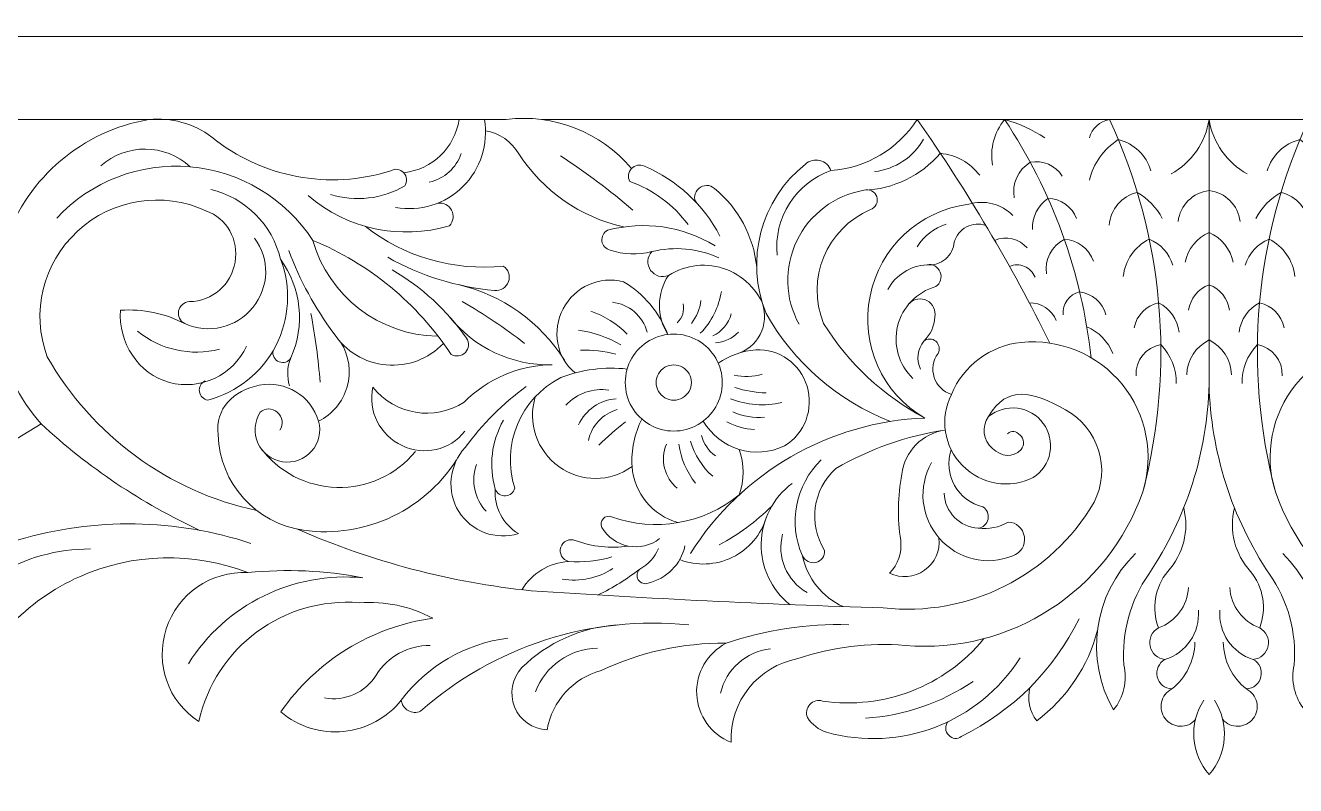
# Model space of a CAD drawing. Header units: millimetres. Extents: x 4332 to 4576, y 671 to 926.
# Drawn here: x 4379.6 to 4437.2, y 856.8 to 891.3 of the extents above; entities that cross this region are included whole.
import ezdxf

# ---------------------------------------------------------------- set-up
doc = ezdxf.new("R2010")
doc.units = ezdxf.units.MM
doc.header["$MEASUREMENT"] = 0
doc.layers.add('SITARA ALL', color=18, linetype='Continuous', true_color=0x000000)

msp = doc.modelspace()

# ---------------------------------------------------------------- linework, layer by layer
at = {"layer": 'SITARA ALL', "lineweight": 9}
for points, knots in [([(4332.3, 926.328), (4332.3, 926.328), (4576.3, 926.328), (4576.3, 926.328), (4576.3, 926.328), (4576.3, 804.328), (4576.3, 804.328), (4576.3, 804.328), (4332.3, 804.328), (4332.3, 804.328), (4332.3, 804.328), (4332.3, 926.328), (4332.3, 926.328)], [0, 0, 0, 0, 0.25, 0.25, 0.25, 0.5, 0.5, 0.5, 0.75, 0.75, 0.75, 1, 1, 1, 1]), ([(4529.529, 874.008), (4529.529, 874.008), (4529.529, 857.346), (4529.529, 857.346), (4529.529, 857.346), (4533.299, 857.346), (4533.299, 857.346), (4533.299, 857.346), (4533.299, 890.837), (4533.299, 890.837), (4533.299, 890.837), (4463.583, 890.837), (4463.583, 890.837), (4463.583, 890.837), (4433.299, 890.837), (4433.299, 890.837), (4433.299, 890.837), (4403.015, 890.837), (4403.015, 890.837), (4403.015, 890.837), (4333.3, 890.837), (4333.3, 890.837), (4333.3, 890.837), (4333.3, 857.346), (4333.3, 857.346), (4333.3, 857.346), (4337.069, 857.346), (4337.069, 857.346), (4337.069, 857.346), (4337.069, 874.008), (4337.069, 874.008)], [0, 0, 0, 0, 0.090909, 0.090909, 0.090909, 0.181818, 0.181818, 0.181818, 0.272727, 0.272727, 0.272727, 0.363636, 0.363636, 0.363636, 0.454545, 0.454545, 0.454545, 0.545455, 0.545455, 0.545455, 0.636364, 0.636364, 0.636364, 0.727273, 0.727273, 0.727273, 0.818182, 0.818182, 0.818182, 1, 1, 1, 1]), ([(4407.088, 884.845), (4405.695, 886.504), (4403.556, 887.342), (4401.406, 887.068), (4401.406, 887.068), (4337.069, 887.068), (4337.069, 887.068), (4337.069, 887.068), (4337.069, 878.79), (4337.069, 878.79)], [0, 0, 0, 0, 0.25, 0.25, 0.25, 0.5, 0.5, 0.5, 1, 1, 1, 1]), ([(4393.424, 883.671), (4394.551, 883.319), (4395.774, 883.457), (4396.795, 884.053), (4396.925, 884.239), (4396.905, 884.492), (4396.748, 884.656), (4396.591, 884.821), (4396.352, 884.859), (4396.159, 884.738), (4393.368, 883.856), (4390.318, 884.433), (4388.039, 886.271), (4387.222, 886.887), (4386.203, 887.172), (4385.184, 887.068), (4382.184, 886.551), (4379.699, 884.451), (4378.688, 881.58), (4377.678, 878.708), (4378.278, 875.54), (4380.294, 873.259)], [0, 0, 0, 0, 0.125, 0.125, 0.125, 0.25, 0.25, 0.25, 0.375, 0.375, 0.375, 0.5, 0.5, 0.5, 0.625, 0.625, 0.625, 0.75, 0.75, 0.75, 1, 1, 1, 1]), ([(4396.378, 883.081), (4397.491, 882.874), (4398.635, 883.227), (4399.439, 884.024), (4400.243, 884.821), (4400.606, 885.953), (4400.409, 887.068)], [0, 0, 0, 0, 0.333333, 0.333333, 0.333333, 1, 1, 1, 1]), ([(4400.46, 886.559), (4401.097, 886.455), (4401.653, 886.069), (4401.973, 885.508), (4403.066, 883.825), (4404.772, 882.635), (4406.73, 882.192)], [0, 0, 0, 0, 0.333333, 0.333333, 0.333333, 1, 1, 1, 1]), ([(4463.583, 887.068), (4463.583, 887.068), (4433.299, 887.068), (4433.299, 887.068), (4433.299, 887.068), (4403.015, 887.068), (4403.015, 887.068)], [0, 0, 0, 0, 0.333333, 0.333333, 0.333333, 1, 1, 1, 1]), ([(4426.069, 876.922), (4424.328, 880.454), (4422.317, 883.846), (4420.053, 887.068), (4419.185, 885.724), (4417.735, 884.866), (4416.14, 884.749), (4416.06, 884.976), (4415.872, 885.149), (4415.638, 885.208), (4415.404, 885.267), (4415.158, 885.206), (4414.98, 885.044), (4412.948, 883.43), (4412.221, 880.675), (4413.194, 878.269)], [0, 0, 0, 0, 0.166667, 0.166667, 0.166667, 0.333333, 0.333333, 0.333333, 0.5, 0.5, 0.5, 0.666667, 0.666667, 0.666667, 1, 1, 1, 1]), ([(4421.605, 874.597), (4422.148, 875.906), (4423.367, 876.812), (4424.776, 876.956), (4426.523, 877.129), (4428.241, 876.415), (4429.351, 875.055), (4430.461, 873.695), (4430.811, 871.855), (4430.292, 870.178), (4431.77, 875.814), (4431.235, 881.786), (4428.774, 887.068), (4428.337, 886.985), (4427.985, 886.662), (4427.864, 886.234)], [0, 0, 0, 0, 0.166667, 0.166667, 0.166667, 0.333333, 0.333333, 0.333333, 0.5, 0.5, 0.5, 0.666667, 0.666667, 0.666667, 1, 1, 1, 1]), ([(4427.941, 876.258), (4427.519, 880.124), (4426.175, 883.83), (4424.02, 887.068), (4424.668, 886.892), (4425.283, 886.611), (4425.84, 886.234)], [0, 0, 0, 0, 0.333333, 0.333333, 0.333333, 1, 1, 1, 1]), ([(4433.299, 875.051), (4433.299, 875.051), (4433.299, 887.068), (4433.299, 887.068), (4433.137, 886.022), (4432.498, 885.11), (4431.571, 884.599)], [0, 0, 0, 0, 0.333333, 0.333333, 0.333333, 1, 1, 1, 1]), ([(4437.825, 887.068), (4435.365, 881.786), (4434.827, 875.814), (4436.307, 870.178), (4435.783, 871.853), (4436.132, 873.68), (4437.238, 875.043), (4438.344, 876.407), (4440.075, 877.124), (4441.822, 876.956), (4443.232, 876.812), (4444.45, 875.906), (4444.993, 874.597)], [0, 0, 0, 0, 0.2, 0.2, 0.2, 0.4, 0.4, 0.4, 0.6, 0.6, 0.6, 1, 1, 1, 1]), ([(4430.658, 884.74), (4430.456, 885.444), (4429.89, 885.984), (4429.178, 886.154), (4428.519, 885.733), (4428.049, 885.073), (4427.868, 884.313)], [0, 0, 0, 0, 0.333333, 0.333333, 0.333333, 1, 1, 1, 1]), ([(4438.73, 884.313), (4438.549, 885.073), (4438.08, 885.733), (4437.421, 886.154), (4436.708, 885.984), (4436.143, 885.444), (4435.94, 884.74)], [0, 0, 0, 0, 0.333333, 0.333333, 0.333333, 1, 1, 1, 1]), ([(4422.891, 884.535), (4422.462, 885.105), (4421.814, 885.467), (4421.103, 885.533), (4420.229, 884.516), (4418.969, 883.908), (4417.628, 883.858), (4416.306, 883.631), (4415.175, 882.778), (4414.592, 881.569), (4414.01, 880.36), (4414.044, 878.953), (4414.691, 877.778)], [0, 0, 0, 0, 0.2, 0.2, 0.2, 0.4, 0.4, 0.4, 0.6, 0.6, 0.6, 1, 1, 1, 1]), ([(4398.265, 877.234), (4395.636, 877.293), (4393.349, 879.058), (4392.621, 881.585), (4391.377, 883.496), (4389.322, 884.727), (4387.051, 884.922), (4384.779, 885.117), (4382.555, 884.265), (4381.004, 882.594)], [0, 0, 0, 0, 0.25, 0.25, 0.25, 0.5, 0.5, 0.5, 1, 1, 1, 1]), ([(4411.096, 881.776), (4410.363, 883.204), (4409.152, 884.328), (4407.672, 884.951), (4407.474, 885.046), (4407.238, 885.001), (4407.088, 884.841), (4406.937, 884.682), (4406.905, 884.448), (4407.011, 884.257), (4408.068, 883.882), (4408.989, 883.201), (4409.656, 882.3)], [0, 0, 0, 0, 0.2, 0.2, 0.2, 0.4, 0.4, 0.4, 0.6, 0.6, 0.6, 1, 1, 1, 1]), ([(4426.636, 884.501), (4426.324, 884.985), (4425.751, 885.233), (4425.185, 885.126), (4424.631, 884.792), (4424.341, 884.151), (4424.456, 883.514)], [0, 0, 0, 0, 0.333333, 0.333333, 0.333333, 1, 1, 1, 1]), ([(4389.613, 876.777), (4388.998, 875.456), (4387.525, 874.766), (4386.117, 875.138), (4384.708, 875.51), (4383.781, 876.963), (4383.899, 878.415), (4384.907, 878.483), (4385.915, 878.272), (4386.812, 877.807), (4386.6, 877.914), (4386.486, 878.15), (4386.533, 878.382), (4386.58, 878.615), (4386.787, 878.788), (4387.024, 878.804), (4388.058, 878.821), (4388.931, 879.576), (4389.096, 880.597), (4389.262, 881.618), (4388.747, 882.583), (4387.772, 882.926), (4385.824, 883.826), (4383.525, 883.461), (4381.951, 882.003), (4380.377, 880.545), (4379.825, 878.318), (4380.573, 876.307), (4382.604, 872.732), (4386.059, 870.193), (4390.078, 869.325)], [0, 0, 0, 0, 0.090909, 0.090909, 0.090909, 0.181818, 0.181818, 0.181818, 0.272727, 0.272727, 0.272727, 0.363636, 0.363636, 0.363636, 0.454545, 0.454545, 0.454545, 0.545455, 0.545455, 0.545455, 0.636364, 0.636364, 0.636364, 0.727273, 0.727273, 0.727273, 0.818182, 0.818182, 0.818182, 1, 1, 1, 1]), ([(4387.735, 875.206), (4387.551, 875.119), (4387.447, 874.922), (4387.479, 874.721), (4387.511, 874.521), (4387.665, 874.366), (4387.866, 874.341), (4389.196, 874.684), (4390.316, 875.579), (4390.945, 876.8), (4391.574, 878.021), (4391.654, 879.445), (4391.162, 880.727), (4390.79, 882.296), (4389.568, 883.52), (4387.999, 883.893)], [0, 0, 0, 0, 0.166667, 0.166667, 0.166667, 0.333333, 0.333333, 0.333333, 0.5, 0.5, 0.5, 0.666667, 0.666667, 0.666667, 1, 1, 1, 1]), ([(4409.758, 867.375), (4412.075, 871.052), (4416.06, 873.352), (4420.403, 873.523), (4418.517, 874.52), (4416.93, 876), (4415.805, 877.812), (4414.985, 879.826), (4415.933, 882.126), (4417.931, 882.984), (4418.047, 883.023), (4418.143, 883.108), (4418.197, 883.219), (4418.251, 883.329), (4418.259, 883.456), (4418.218, 883.572), (4418.178, 883.689), (4418.093, 883.784), (4417.982, 883.838), (4417.871, 883.891), (4417.744, 883.898), (4417.628, 883.858)], [0, 0, 0, 0, 0.125, 0.125, 0.125, 0.25, 0.25, 0.25, 0.375, 0.375, 0.375, 0.5, 0.5, 0.5, 0.625, 0.625, 0.625, 0.75, 0.75, 0.75, 1, 1, 1, 1]), ([(4412.768, 880.38), (4412.626, 881.774), (4411.937, 883.053), (4410.851, 883.939), (4410.649, 884.122), (4410.341, 884.119), (4410.141, 883.933), (4409.942, 883.747), (4409.882, 883.492), (4410.05, 883.278)], [0, 0, 0, 0, 0.25, 0.25, 0.25, 0.5, 0.5, 0.5, 1, 1, 1, 1]), ([(4431.176, 882.582), (4430.912, 883.073), (4430.518, 883.481), (4430.037, 883.763), (4429.334, 883.592), (4428.822, 882.989), (4428.768, 882.268)], [0, 0, 0, 0, 0.333333, 0.333333, 0.333333, 1, 1, 1, 1]), ([(4434.704, 882.438), (4434.619, 883.177), (4434.038, 883.759), (4433.299, 883.843), (4432.561, 883.758), (4431.979, 883.177), (4431.895, 882.438)], [0, 0, 0, 0, 0.333333, 0.333333, 0.333333, 1, 1, 1, 1]), ([(4437.83, 882.268), (4437.776, 882.989), (4437.265, 883.593), (4436.562, 883.763), (4436.081, 883.481), (4435.687, 883.073), (4435.423, 882.582)], [0, 0, 0, 0, 0.333333, 0.333333, 0.333333, 1, 1, 1, 1]), ([(4392.414, 883.618), (4394.181, 882.098), (4396.599, 881.581), (4398.832, 882.249), (4399.008, 882.439), (4399.046, 882.719), (4398.926, 882.949), (4398.806, 883.178), (4398.561, 883.309), (4398.304, 883.273)], [0, 0, 0, 0, 0.25, 0.25, 0.25, 0.5, 0.5, 0.5, 1, 1, 1, 1]), ([(4424.399, 882.707), (4423.876, 883.239), (4423.104, 883.438), (4422.39, 883.224), (4420.156, 882.944), (4418.352, 881.265), (4417.913, 879.057), (4417.474, 876.849), (4418.446, 874.637), (4420.403, 873.523)], [0, 0, 0, 0, 0.25, 0.25, 0.25, 0.5, 0.5, 0.5, 1, 1, 1, 1]), ([(4427.287, 882.571), (4427.083, 883.115), (4426.569, 883.479), (4425.988, 883.49), (4425.525, 883.171), (4425.26, 882.636), (4425.288, 882.075)], [0, 0, 0, 0, 0.333333, 0.333333, 0.333333, 1, 1, 1, 1]), ([(4410.878, 881.335), (4409.416, 882.232), (4407.65, 882.487), (4405.995, 882.04), (4405.818, 881.944), (4405.719, 881.749), (4405.747, 881.55), (4405.774, 881.35), (4405.919, 881.19), (4406.115, 881.147), (4406.725, 880.938), (4407.382, 880.912), (4408.006, 881.073), (4407.792, 880.837), (4407.772, 880.483), (4407.957, 880.224), (4408.143, 879.965), (4408.468, 879.864), (4408.761, 879.992), (4409.552, 880.496), (4410.536, 880.594), (4411.411, 880.256), (4412.286, 879.917), (4412.949, 879.175), (4413.194, 878.269), (4414.452, 876.03), (4416.446, 874.298), (4418.84, 873.368)], [0, 0, 0, 0, 0.1, 0.1, 0.1, 0.2, 0.2, 0.2, 0.3, 0.3, 0.3, 0.4, 0.4, 0.4, 0.5, 0.5, 0.5, 0.6, 0.6, 0.6, 0.7, 0.7, 0.7, 0.8, 0.8, 0.8, 1, 1, 1, 1]), ([(4396.024, 880.816), (4397.515, 879.977), (4399.165, 879.465), (4400.868, 879.314), (4401.148, 879.283), (4401.412, 879.448), (4401.505, 879.714), (4401.598, 879.979), (4401.507, 880.266), (4401.269, 880.415), (4399.023, 880.183), (4396.772, 880.833), (4394.995, 882.226)], [0, 0, 0, 0, 0.2, 0.2, 0.2, 0.4, 0.4, 0.4, 0.6, 0.6, 0.6, 1, 1, 1, 1]), ([(4423.168, 882.261), (4422.878, 882.363), (4422.559, 882.339), (4422.288, 882.196), (4422.016, 882.052), (4421.817, 881.804), (4421.737, 881.507), (4421.712, 881.206), (4421.567, 880.927), (4421.335, 880.734), (4421.103, 880.54), (4420.801, 880.448), (4420.5, 880.478), (4419.752, 880.436), (4419.079, 880.013), (4418.718, 879.357)], [0, 0, 0, 0, 0.166667, 0.166667, 0.166667, 0.333333, 0.333333, 0.333333, 0.5, 0.5, 0.5, 0.666667, 0.666667, 0.666667, 1, 1, 1, 1]), ([(4434.386, 880.588), (4434.272, 881.193), (4433.865, 881.7), (4433.299, 881.941), (4432.734, 881.7), (4432.326, 881.193), (4432.212, 880.588)], [0, 0, 0, 0, 0.333333, 0.333333, 0.333333, 1, 1, 1, 1]), ([(4386.812, 877.807), (4387.89, 877.316), (4389.164, 877.62), (4389.904, 878.544), (4390.644, 879.469), (4390.692, 880.738), (4389.976, 881.682)], [0, 0, 0, 0, 0.333333, 0.333333, 0.333333, 1, 1, 1, 1]), ([(4396.225, 880.249), (4397.561, 879.471), (4398.712, 878.412), (4399.599, 877.146), (4399.736, 876.945), (4399.716, 876.677), (4399.551, 876.499), (4399.385, 876.321), (4399.107, 876.289), (4398.897, 876.412), (4397.371, 878.727), (4395.185, 880.529), (4392.621, 881.585)], [0, 0, 0, 0, 0.2, 0.2, 0.2, 0.4, 0.4, 0.4, 0.6, 0.6, 0.6, 1, 1, 1, 1]), ([(4428.052, 880.636), (4427.854, 881.208), (4427.33, 881.601), (4426.726, 881.63), (4426.153, 881.334), (4425.829, 880.711), (4425.916, 880.073)], [0, 0, 0, 0, 0.333333, 0.333333, 0.333333, 1, 1, 1, 1]), ([(4431.656, 880.455), (4431.495, 880.994), (4431.099, 881.431), (4430.579, 881.645), (4429.93, 881.309), (4429.49, 880.674), (4429.403, 879.949)], [0, 0, 0, 0, 0.333333, 0.333333, 0.333333, 1, 1, 1, 1]), ([(4437.196, 879.949), (4437.109, 880.674), (4436.669, 881.309), (4436.02, 881.645), (4435.5, 881.431), (4435.104, 880.994), (4434.942, 880.455)], [0, 0, 0, 0, 0.333333, 0.333333, 0.333333, 1, 1, 1, 1]), ([(4391.54, 881.118), (4392.034, 879.775), (4392.72, 878.511), (4393.578, 877.365), (4394.111, 876.549), (4394.988, 876.022), (4395.959, 875.934), (4396.93, 875.846), (4397.883, 876.201), (4398.555, 876.908)], [0, 0, 0, 0, 0.25, 0.25, 0.25, 0.5, 0.5, 0.5, 1, 1, 1, 1]), ([(4419.858, 875.317), (4419.218, 875.929), (4418.954, 876.837), (4419.165, 877.696), (4419.377, 878.556), (4420.04, 879.24), (4420.891, 879.486), (4421.108, 879.63), (4421.193, 879.907), (4421.094, 880.148), (4420.995, 880.389), (4420.755, 880.529), (4420.5, 880.478)], [0, 0, 0, 0, 0.2, 0.2, 0.2, 0.4, 0.4, 0.4, 0.6, 0.6, 0.6, 1, 1, 1, 1]), ([(4425.4, 879.916), (4425.312, 880.136), (4425.14, 880.311), (4424.922, 880.402), (4424.704, 880.494), (4424.459, 880.494), (4424.241, 880.402)], [0, 0, 0, 0, 0.333333, 0.333333, 0.333333, 1, 1, 1, 1]), ([(4408.761, 879.992), (4408.23, 879.182), (4408.218, 878.138), (4408.731, 877.317), (4408.353, 878.318), (4407.648, 879.16), (4406.729, 879.707), (4405.641, 879.987), (4404.503, 879.478), (4403.986, 878.48), (4403.47, 877.482), (4403.669, 876.296), (4404.526, 875.569)], [0, 0, 0, 0, 0.2, 0.2, 0.2, 0.4, 0.4, 0.4, 0.6, 0.6, 0.6, 1, 1, 1, 1]), ([(4428.615, 878.208), (4428.468, 878.765), (4427.997, 879.175), (4427.425, 879.242), (4426.949, 879.139), (4426.628, 878.695), (4426.68, 878.21)], [0, 0, 0, 0, 0.333333, 0.333333, 0.333333, 1, 1, 1, 1]), ([(4434.228, 878.421), (4434.151, 878.945), (4433.795, 879.386), (4433.299, 879.571), (4432.803, 879.385), (4432.448, 878.945), (4432.371, 878.421)], [0, 0, 0, 0, 0.333333, 0.333333, 0.333333, 1, 1, 1, 1]), ([(4411.834, 876.425), (4412.303, 876.562), (4412.696, 876.884), (4412.922, 877.317), (4413.148, 877.75), (4413.189, 878.254), (4413.034, 878.717)], [0, 0, 0, 0, 0.333333, 0.333333, 0.333333, 1, 1, 1, 1]), ([(4419.696, 878.72), (4419.904, 878.937), (4420.23, 878.991), (4420.497, 878.853), (4420.764, 878.714), (4420.906, 878.406), (4420.848, 878.111), (4420.837, 877.694), (4420.658, 877.299), (4420.353, 877.015), (4420.515, 877.141), (4420.743, 877.137), (4420.9, 877.004), (4421.058, 876.872), (4421.095, 876.637), (4420.999, 876.456), (4420.766, 876.144), (4420.7, 875.738), (4420.822, 875.368), (4420.943, 874.999), (4421.233, 874.712), (4421.605, 874.597), (4421.059, 873.523), (4421.264, 872.219), (4422.114, 871.364), (4422.964, 870.509), (4424.239, 870.283), (4425.316, 870.824), (4425.714, 871.08), (4425.989, 871.49), (4426.075, 871.955), (4426.161, 872.421), (4426.052, 872.899), (4425.772, 873.281), (4425.492, 873.663), (4425.067, 873.912), (4424.597, 873.969), (4424.127, 874.027), (4423.656, 873.89), (4423.292, 873.587)], [0, 0, 0, 0, 0.071429, 0.071429, 0.071429, 0.142857, 0.142857, 0.142857, 0.214286, 0.214286, 0.214286, 0.285714, 0.285714, 0.285714, 0.357143, 0.357143, 0.357143, 0.428571, 0.428571, 0.428571, 0.5, 0.5, 0.5, 0.571429, 0.571429, 0.571429, 0.642857, 0.642857, 0.642857, 0.714286, 0.714286, 0.714286, 0.785714, 0.785714, 0.785714, 0.857143, 0.857143, 0.857143, 1, 1, 1, 1]), ([(4431.941, 877.42), (4431.866, 877.99), (4431.519, 878.488), (4431.01, 878.756), (4430.448, 878.629), (4430.013, 878.186), (4429.896, 877.622)], [0, 0, 0, 0, 0.333333, 0.333333, 0.333333, 1, 1, 1, 1]), ([(4436.703, 877.622), (4436.586, 878.186), (4436.151, 878.629), (4435.589, 878.756), (4435.08, 878.488), (4434.732, 877.99), (4434.658, 877.42)], [0, 0, 0, 0, 0.333333, 0.333333, 0.333333, 1, 1, 1, 1]), ([(4398.814, 878.135), (4399.935, 876.707), (4401.665, 875.894), (4403.48, 875.943), (4401.981, 875.915), (4400.552, 875.307), (4399.492, 874.245), (4398.143, 873.368), (4396.346, 873.665), (4395.349, 874.928), (4395.118, 873.842), (4395.668, 872.741), (4396.675, 872.273), (4397.681, 871.805), (4398.843, 872.05), (4399.525, 872.926)], [0, 0, 0, 0, 0.166667, 0.166667, 0.166667, 0.333333, 0.333333, 0.333333, 0.5, 0.5, 0.5, 0.666667, 0.666667, 0.666667, 1, 1, 1, 1]), ([(4411.208, 875.133), (4411.208, 875.919), (4410.788, 876.646), (4410.107, 877.039), (4409.426, 877.432), (4408.587, 877.432), (4407.905, 877.039), (4407.224, 876.646), (4406.805, 875.919), (4406.805, 875.133), (4406.805, 874.346), (4407.224, 873.619), (4407.905, 873.226), (4408.587, 872.833), (4409.426, 872.833), (4410.107, 873.226), (4410.788, 873.619), (4411.208, 874.346), (4411.208, 875.133)], [0, 0, 0, 0, 0.166667, 0.166667, 0.166667, 0.333333, 0.333333, 0.333333, 0.5, 0.5, 0.5, 0.666667, 0.666667, 0.666667, 0.833333, 0.833333, 0.833333, 1, 1, 1, 1]), ([(4392.885, 873.376), (4393.518, 873.691), (4393.99, 874.259), (4394.183, 874.939), (4394.376, 875.62), (4394.276, 876.347), (4393.902, 876.948)], [0, 0, 0, 0, 0.333333, 0.333333, 0.333333, 1, 1, 1, 1]), ([(4431.806, 875.086), (4431.821, 875.746), (4431.569, 876.383), (4431.108, 876.854), (4430.432, 876.734), (4429.951, 876.131), (4429.986, 875.445)], [0, 0, 0, 0, 0.333333, 0.333333, 0.333333, 1, 1, 1, 1]), ([(4434.318, 875.486), (4434.294, 876.159), (4433.903, 876.765), (4433.299, 877.064), (4432.695, 876.765), (4432.304, 876.159), (4432.281, 875.486)], [0, 0, 0, 0, 0.333333, 0.333333, 0.333333, 1, 1, 1, 1]), ([(4436.613, 875.445), (4436.647, 876.131), (4436.167, 876.734), (4435.491, 876.854), (4435.03, 876.383), (4434.778, 875.746), (4434.793, 875.086)], [0, 0, 0, 0, 0.333333, 0.333333, 0.333333, 1, 1, 1, 1]), ([(4390.82, 876.57), (4390.78, 876.359), (4390.897, 876.15), (4391.098, 876.074), (4391.299, 875.998), (4391.517, 876.062), (4391.627, 876.247), (4391.457, 875.844), (4391.437, 875.394), (4391.572, 874.977)], [0, 0, 0, 0, 0.25, 0.25, 0.25, 0.5, 0.5, 0.5, 1, 1, 1, 1]), ([(4410.347, 873.386), (4411.094, 872.107), (4412.696, 871.615), (4414.03, 872.257), (4414.951, 872.819), (4415.372, 873.935), (4415.052, 874.965), (4414.732, 875.994), (4413.799, 876.677), (4412.723, 876.619), (4412.113, 876.567), (4411.529, 876.356), (4411.026, 876.009)], [0, 0, 0, 0, 0.2, 0.2, 0.2, 0.4, 0.4, 0.4, 0.6, 0.6, 0.6, 1, 1, 1, 1]), ([(4401.274, 873.424), (4400.736, 872.475), (4400.601, 871.351), (4400.902, 870.303), (4400.972, 870.109), (4401.16, 869.984), (4401.366, 869.994), (4401.571, 870.004), (4401.744, 870.142), (4401.795, 870.341), (4401.161, 872.297), (4402.046, 874.426), (4403.878, 875.36), (4404.837, 875.726), (4405.871, 875.859), (4406.892, 875.745)], [0, 0, 0, 0, 0.166667, 0.166667, 0.166667, 0.333333, 0.333333, 0.333333, 0.5, 0.5, 0.5, 0.666667, 0.666667, 0.666667, 1, 1, 1, 1]), ([(4409.806, 875.133), (4409.806, 874.847), (4409.654, 874.583), (4409.406, 874.44), (4409.159, 874.297), (4408.854, 874.297), (4408.606, 874.44), (4408.359, 874.583), (4408.206, 874.847), (4408.206, 875.133), (4408.206, 875.418), (4408.359, 875.682), (4408.606, 875.825), (4408.854, 875.968), (4409.159, 875.968), (4409.406, 875.825), (4409.654, 875.682), (4409.806, 875.418), (4409.806, 875.133)], [0, 0, 0, 0, 0.166667, 0.166667, 0.166667, 0.333333, 0.333333, 0.333333, 0.5, 0.5, 0.5, 0.666667, 0.666667, 0.666667, 0.833333, 0.833333, 0.833333, 1, 1, 1, 1]), ([(4391.136, 872.973), (4391.307, 873.232), (4391.256, 873.578), (4391.018, 873.777), (4390.78, 873.976), (4390.467, 873.997), (4390.243, 873.784), (4389.973, 873.366), (4389.933, 872.839), (4390.137, 872.385), (4390.341, 871.932), (4390.757, 871.613), (4391.249, 871.538), (4391.741, 871.463), (4392.237, 871.642), (4392.568, 872.015), (4392.898, 872.387), (4393.018, 872.897), (4392.885, 873.376), (4392.548, 874.535), (4391.381, 875.243), (4390.198, 875.008), (4389.014, 874.773), (4388.193, 873.956), (4388.325, 872.757), (4388.4, 870.562), (4390.035, 868.739), (4392.209, 868.431)], [0, 0, 0, 0, 0.1, 0.1, 0.1, 0.2, 0.2, 0.2, 0.3, 0.3, 0.3, 0.4, 0.4, 0.4, 0.5, 0.5, 0.5, 0.6, 0.6, 0.6, 0.7, 0.7, 0.7, 0.8, 0.8, 0.8, 1, 1, 1, 1]), ([(4399.151, 871.631), (4397.609, 869.215), (4394.757, 867.968), (4391.935, 868.475), (4395.302, 867.005), (4398.874, 866.064), (4402.528, 865.686), (4407.852, 865.332), (4413.182, 865.073), (4418.515, 864.907), (4422.371, 864.48), (4426.115, 866.354), (4428.08, 869.7), (4428.855, 871.221), (4428.278, 873.082), (4426.78, 873.899), (4425.282, 874.716), (4424.152, 875.061), (4423.292, 873.587), (4422.958, 873.136), (4423.033, 872.503), (4423.462, 872.142), (4423.891, 871.781), (4424.379, 871.686), (4424.766, 872.093), (4424.93, 872.289), (4424.91, 872.579), (4424.722, 872.752), (4424.533, 872.925), (4424.335, 872.99), (4424.153, 872.81)], [0, 0, 0, 0, 0.090909, 0.090909, 0.090909, 0.181818, 0.181818, 0.181818, 0.272727, 0.272727, 0.272727, 0.363636, 0.363636, 0.363636, 0.454545, 0.454545, 0.454545, 0.545455, 0.545455, 0.545455, 0.636364, 0.636364, 0.636364, 0.727273, 0.727273, 0.727273, 0.818182, 0.818182, 0.818182, 1, 1, 1, 1]), ([(4429.961, 867.382), (4428.051, 865.515), (4427.638, 862.599), (4428.958, 860.277), (4429.427, 860.847), (4429.603, 861.602), (4429.435, 862.321), (4429.324, 863.782), (4429.721, 865.238), (4430.56, 866.441), (4432.272, 868.993), (4433.223, 871.979), (4433.299, 875.051), (4433.376, 871.979), (4434.326, 868.993), (4436.039, 866.441), (4436.878, 865.239), (4437.275, 863.782), (4437.163, 862.321), (4436.996, 861.602), (4437.172, 860.847), (4437.641, 860.277), (4438.959, 862.6), (4438.549, 865.516), (4436.638, 867.382)], [0, 0, 0, 0, 0.111111, 0.111111, 0.111111, 0.222222, 0.222222, 0.222222, 0.333333, 0.333333, 0.333333, 0.444444, 0.444444, 0.444444, 0.555556, 0.555556, 0.555556, 0.666667, 0.666667, 0.666667, 0.777778, 0.777778, 0.777778, 1, 1, 1, 1]), ([(4400.902, 870.303), (4400.843, 869.482), (4401.25, 868.698), (4401.957, 868.277), (4400.933, 867.962), (4399.823, 868.372), (4399.251, 869.279), (4398.678, 870.185), (4398.811, 871.393), (4399.536, 872.184), (4400.313, 873.243), (4401.249, 874.177), (4402.309, 874.953)], [0, 0, 0, 0, 0.2, 0.2, 0.2, 0.4, 0.4, 0.4, 0.6, 0.6, 0.6, 1, 1, 1, 1]), ([(4402.723, 874.492), (4402.358, 873.315), (4402.79, 872.036), (4403.794, 871.321), (4404.798, 870.606), (4406.122, 870.597), (4407.115, 871.327), (4407.065, 872.069), (4407.218, 872.812), (4407.558, 873.474)], [0, 0, 0, 0, 0.25, 0.25, 0.25, 0.5, 0.5, 0.5, 1, 1, 1, 1]), ([(4370.805, 869.034), (4369.315, 868.353), (4367.869, 867.581), (4366.473, 866.725), (4365.658, 865.887), (4365.339, 864.685), (4365.632, 863.554), (4365.925, 862.423), (4366.776, 861.53), (4367.895, 861.193), (4367.498, 864.043), (4368.916, 866.842), (4371.447, 868.211), (4374.451, 869.795), (4377.402, 871.478), (4380.294, 873.259), (4382.429, 871.279), (4384.862, 869.649), (4387.505, 868.427)], [0, 0, 0, 0, 0.142857, 0.142857, 0.142857, 0.285714, 0.285714, 0.285714, 0.428571, 0.428571, 0.428571, 0.571429, 0.571429, 0.571429, 0.714286, 0.714286, 0.714286, 1, 1, 1, 1]), ([(4421.037, 868.072), (4421.103, 867.505), (4420.854, 866.947), (4420.389, 866.616), (4419.924, 866.285), (4419.31, 866.236), (4418.796, 866.483), (4419.18, 866.878), (4419.367, 867.423), (4419.303, 867.97), (4419.146, 868.967), (4419.165, 869.983), (4419.359, 870.973), (4419.476, 872.009), (4420.283, 872.834), (4421.316, 872.976), (4419.57, 872.712), (4417.89, 872.122), (4416.362, 871.237), (4415.306, 870.284), (4415.09, 868.71), (4415.853, 867.509), (4415.865, 867.258), (4415.699, 867.034), (4415.456, 866.973), (4415.213, 866.911), (4414.953, 867.044), (4414.844, 867.27), (4415.058, 866.253), (4415.742, 865.398), (4416.689, 864.967)], [0, 0, 0, 0, 0.090909, 0.090909, 0.090909, 0.181818, 0.181818, 0.181818, 0.272727, 0.272727, 0.272727, 0.363636, 0.363636, 0.363636, 0.454545, 0.454545, 0.454545, 0.545455, 0.545455, 0.545455, 0.636364, 0.636364, 0.636364, 0.727273, 0.727273, 0.727273, 0.818182, 0.818182, 0.818182, 1, 1, 1, 1]), ([(4390.243, 872.189), (4391.058, 871.079), (4392.342, 870.408), (4393.72, 870.373), (4395.097, 870.338), (4396.407, 870.935), (4397.279, 872.002)], [0, 0, 0, 0, 0.333333, 0.333333, 0.333333, 1, 1, 1, 1]), ([(4408.359, 868.05), (4407.955, 867.739), (4407.437, 867.617), (4406.936, 867.714), (4406.436, 867.811), (4406, 868.12), (4405.74, 868.559), (4405.676, 868.689), (4405.699, 868.845), (4405.797, 868.952), (4405.895, 869.059), (4406.052, 869.093), (4406.186, 869.039), (4408.155, 868.337), (4410.346, 868.713), (4411.967, 870.031), (4412.223, 870.698), (4412.223, 871.435), (4411.968, 872.101)], [0, 0, 0, 0, 0.142857, 0.142857, 0.142857, 0.285714, 0.285714, 0.285714, 0.428571, 0.428571, 0.428571, 0.571429, 0.571429, 0.571429, 0.714286, 0.714286, 0.714286, 1, 1, 1, 1]), ([(4420.705, 871.503), (4420.076, 870.401), (4420.217, 869.02), (4421.056, 868.067), (4421.895, 867.114), (4423.217, 866.788), (4424.391, 867.273), (4424.754, 867.394), (4424.976, 867.761), (4424.915, 868.139), (4424.854, 868.518), (4424.562, 868.795), (4424.179, 868.796), (4423.767, 868.564), (4423.293, 868.468), (4422.823, 868.521), (4423.044, 868.552), (4423.221, 868.718), (4423.268, 868.936), (4423.314, 869.154), (4423.224, 869.375), (4423.035, 869.494), (4422.488, 869.623), (4422.019, 869.975), (4421.744, 870.466), (4421.469, 870.956), (4421.412, 871.543), (4421.588, 872.077)], [0, 0, 0, 0, 0.1, 0.1, 0.1, 0.2, 0.2, 0.2, 0.3, 0.3, 0.3, 0.4, 0.4, 0.4, 0.5, 0.5, 0.5, 0.6, 0.6, 0.6, 0.7, 0.7, 0.7, 0.8, 0.8, 0.8, 1, 1, 1, 1]), ([(4414.376, 870.559), (4413.513, 869.915), (4412.996, 868.907), (4412.977, 867.83), (4412.957, 866.753), (4413.432, 865.733), (4414.272, 865.059)], [0, 0, 0, 0, 0.333333, 0.333333, 0.333333, 1, 1, 1, 1]), ([(4430.292, 870.178), (4428.714, 865.663), (4424.266, 862.794), (4419.501, 863.208), (4417.856, 863.347), (4416.2, 863.143), (4414.638, 862.607), (4412.825, 862.267), (4411.535, 860.653), (4411.605, 858.81), (4410.707, 859.165), (4410.098, 860.012), (4410.046, 860.976), (4409.995, 861.941), (4410.524, 862.854), (4411.38, 863.303), (4409.419, 863.33), (4407.479, 862.906), (4405.709, 862.063), (4404.439, 861.723), (4403.483, 860.677), (4403.259, 859.382), (4402.606, 859.407), (4402.028, 859.812), (4401.781, 860.416), (4401.534, 861.021), (4401.67, 861.722), (4402.118, 862.197), (4403.275, 863.343), (4404.809, 864.033), (4406.434, 864.137)], [0, 0, 0, 0, 0.090909, 0.090909, 0.090909, 0.181818, 0.181818, 0.181818, 0.272727, 0.272727, 0.272727, 0.363636, 0.363636, 0.363636, 0.454545, 0.454545, 0.454545, 0.545455, 0.545455, 0.545455, 0.636364, 0.636364, 0.636364, 0.727273, 0.727273, 0.727273, 0.818182, 0.818182, 0.818182, 1, 1, 1, 1]), ([(4436.307, 870.178), (4437.89, 865.66), (4442.328, 862.79), (4447.097, 863.208), (4448.742, 863.347), (4450.399, 863.142), (4451.96, 862.607), (4453.772, 862.269), (4455.062, 860.651), (4454.993, 858.81), (4455.892, 859.172), (4456.498, 860.024), (4456.543, 860.992), (4456.589, 861.96), (4456.08, 862.858), (4455.219, 863.303)], [0, 0, 0, 0, 0.166667, 0.166667, 0.166667, 0.333333, 0.333333, 0.333333, 0.5, 0.5, 0.5, 0.666667, 0.666667, 0.666667, 1, 1, 1, 1]), ([(4432.146, 869.446), (4432.407, 868.424), (4432.133, 867.339), (4431.419, 866.563), (4430.834, 865.844), (4430.675, 864.868), (4431.004, 864.001)], [0, 0, 0, 0, 0.333333, 0.333333, 0.333333, 1, 1, 1, 1]), ([(4435.594, 864.001), (4435.923, 864.868), (4435.765, 865.844), (4435.18, 866.563), (4434.465, 867.339), (4434.192, 868.424), (4434.452, 869.446)], [0, 0, 0, 0, 0.333333, 0.333333, 0.333333, 1, 1, 1, 1]), ([(4371.447, 868.211), (4373.89, 866.963), (4376.764, 866.882), (4379.273, 867.992), (4382.721, 869.014), (4386.401, 868.959), (4389.818, 867.837)], [0, 0, 0, 0, 0.333333, 0.333333, 0.333333, 1, 1, 1, 1]), ([(4409.275, 867.098), (4410.052, 866.799), (4410.918, 866.838), (4411.665, 867.204), (4412.412, 867.571), (4412.971, 868.228), (4413.209, 869.025)], [0, 0, 0, 0, 0.333333, 0.333333, 0.333333, 1, 1, 1, 1]), ([(4402.111, 865.731), (4402.568, 866.477), (4403.358, 866.956), (4404.23, 867.018), (4404.096, 867.052), (4403.982, 867.14), (4403.916, 867.261), (4403.849, 867.382), (4403.835, 867.526), (4403.878, 867.658), (4403.92, 867.789), (4404.015, 867.897), (4404.14, 867.956), (4404.265, 868.016), (4404.41, 868.02), (4404.538, 867.969), (4405.303, 867.683), (4406.127, 867.595), (4406.935, 867.715)], [0, 0, 0, 0, 0.142857, 0.142857, 0.142857, 0.285714, 0.285714, 0.285714, 0.428571, 0.428571, 0.428571, 0.571429, 0.571429, 0.571429, 0.714286, 0.714286, 0.714286, 1, 1, 1, 1]), ([(4405.576, 865.494), (4406.244, 865.824), (4406.878, 866.218), (4407.47, 866.67), (4407.329, 866.55), (4407.298, 866.344), (4407.397, 866.187), (4407.496, 866.03), (4407.676, 865.962), (4407.846, 866.037), (4408.68, 866.229), (4409.329, 866.883), (4409.515, 867.718)], [0, 0, 0, 0, 0.2, 0.2, 0.2, 0.4, 0.4, 0.4, 0.6, 0.6, 0.6, 1, 1, 1, 1]), ([(4373.749, 865.444), (4372.749, 865.147), (4371.933, 864.421), (4371.522, 863.461), (4371.111, 862.502), (4371.145, 861.415), (4371.621, 860.486), (4372.441, 861.833), (4373.768, 862.795), (4375.304, 863.155), (4374.945, 862.651), (4374.928, 861.981), (4375.26, 861.459), (4375.592, 860.938), (4376.196, 860.667), (4376.804, 860.779), (4377.74, 863.252), (4379.625, 865.248), (4382.04, 866.325), (4384.455, 867.402), (4387.212, 867.464), (4389.678, 866.508), (4388.005, 866.598), (4386.483, 865.547), (4385.975, 863.952), (4385.466, 862.357), (4386.042, 860.655), (4387.458, 859.761), (4388.195, 863.121), (4391.307, 865.421), (4394.737, 865.145), (4395.892, 865.226), (4397.047, 864.981), (4398.07, 864.44), (4395.278, 864.051), (4392.778, 862.51), (4391.176, 860.19), (4391.966, 859.52), (4392.994, 859.2), (4394.025, 859.302), (4395.056, 859.403), (4395.998, 859.915), (4396.642, 860.726), (4396.662, 860.526), (4396.777, 860.349), (4396.95, 860.249), (4397.123, 860.149), (4397.333, 860.137), (4397.515, 860.219), (4400.844, 863.171), (4405.261, 864.592), (4409.687, 864.137)], [0, 0, 0, 0, 0.055556, 0.055556, 0.055556, 0.111111, 0.111111, 0.111111, 0.166667, 0.166667, 0.166667, 0.222222, 0.222222, 0.222222, 0.277778, 0.277778, 0.277778, 0.333333, 0.333333, 0.333333, 0.388889, 0.388889, 0.388889, 0.444444, 0.444444, 0.444444, 0.5, 0.5, 0.5, 0.555556, 0.555556, 0.555556, 0.611111, 0.611111, 0.611111, 0.666667, 0.666667, 0.666667, 0.722222, 0.722222, 0.722222, 0.777778, 0.777778, 0.777778, 0.833333, 0.833333, 0.833333, 0.888889, 0.888889, 0.888889, 1, 1, 1, 1]), ([(4386.977, 862.376), (4388.666, 865.066), (4391.731, 866.574), (4394.894, 866.275), (4393.176, 866.61), (4391.418, 866.689), (4389.678, 866.508)], [0, 0, 0, 0, 0.333333, 0.333333, 0.333333, 1, 1, 1, 1]), ([(4432.366, 865.829), (4432.313, 865.005), (4431.779, 864.288), (4431.004, 864.001), (4430.709, 863.84), (4430.554, 863.504), (4430.623, 863.174), (4430.692, 862.844), (4430.959, 862.599), (4431.294, 862.57), (4432.261, 862.865), (4432.893, 863.792), (4432.812, 864.799)], [0, 0, 0, 0, 0.2, 0.2, 0.2, 0.4, 0.4, 0.4, 0.6, 0.6, 0.6, 1, 1, 1, 1]), ([(4433.787, 864.799), (4433.707, 863.791), (4434.337, 862.864), (4435.304, 862.57), (4435.64, 862.604), (4435.913, 862.853), (4435.978, 863.184), (4436.043, 863.515), (4435.892, 863.844), (4435.594, 864.001), (4434.82, 864.288), (4434.286, 865.005), (4434.233, 865.829)], [0, 0, 0, 0, 0.2, 0.2, 0.2, 0.4, 0.4, 0.4, 0.6, 0.6, 0.6, 1, 1, 1, 1]), ([(4421.446, 859.744), (4421.298, 859.561), (4421.313, 859.295), (4421.481, 859.131), (4421.65, 858.966), (4421.875, 858.926), (4422.054, 859.078), (4424.38, 860.215), (4426.26, 862.092), (4427.399, 864.416)], [0, 0, 0, 0, 0.25, 0.25, 0.25, 0.5, 0.5, 0.5, 1, 1, 1, 1]), ([(4423.08, 863.514), (4421.308, 861.35), (4418.528, 860.275), (4415.761, 860.683), (4415.554, 860.749), (4415.327, 860.688), (4415.18, 860.527), (4415.033, 860.366), (4414.992, 860.138), (4415.076, 859.937), (4415.271, 859.614), (4415.578, 859.374), (4415.939, 859.263), (4419.29, 858.336), (4422.851, 859.702), (4424.718, 862.636)], [0, 0, 0, 0, 0.166667, 0.166667, 0.166667, 0.333333, 0.333333, 0.333333, 0.5, 0.5, 0.5, 0.666667, 0.666667, 0.666667, 1, 1, 1, 1]), ([(4425.171, 861.302), (4425.031, 860.776), (4425.145, 860.216), (4425.479, 859.787), (4426.841, 860.805), (4427.814, 862.257), (4428.236, 863.904)], [0, 0, 0, 0, 0.333333, 0.333333, 0.333333, 1, 1, 1, 1]), ([(4393.155, 860.826), (4394.077, 860.65), (4395.012, 861.063), (4395.502, 861.864), (4396.026, 862.709), (4396.955, 863.217), (4397.949, 863.204)], [0, 0, 0, 0, 0.333333, 0.333333, 0.333333, 1, 1, 1, 1]), ([(4431.294, 862.57), (4431.015, 862.413), (4430.874, 862.089), (4430.949, 861.778), (4431.024, 861.466), (4431.286, 861.242), (4431.606, 861.23), (4431.369, 861.109), (4431.198, 860.889), (4431.139, 860.629), (4431.081, 860.369), (4431.14, 860.097), (4431.303, 859.887), (4431.466, 859.676), (4431.714, 859.548), (4431.98, 859.539), (4432.247, 859.53), (4432.502, 859.639), (4432.679, 859.838)], [0, 0, 0, 0, 0.142857, 0.142857, 0.142857, 0.285714, 0.285714, 0.285714, 0.428571, 0.428571, 0.428571, 0.571429, 0.571429, 0.571429, 0.714286, 0.714286, 0.714286, 1, 1, 1, 1]), ([(4433.92, 859.838), (4434.097, 859.639), (4434.354, 859.53), (4434.62, 859.539), (4434.886, 859.549), (4435.133, 859.675), (4435.296, 859.887), (4435.458, 860.098), (4435.518, 860.37), (4435.459, 860.63), (4435.4, 860.89), (4435.23, 861.109), (4434.992, 861.23), (4435.312, 861.247), (4435.582, 861.476), (4435.652, 861.788), (4435.722, 862.101), (4435.586, 862.417), (4435.304, 862.57)], [0, 0, 0, 0, 0.142857, 0.142857, 0.142857, 0.285714, 0.285714, 0.285714, 0.428571, 0.428571, 0.428571, 0.571429, 0.571429, 0.571429, 0.714286, 0.714286, 0.714286, 1, 1, 1, 1]), ([(4433.057, 860.717), (4432.371, 859.666), (4432.47, 858.288), (4433.299, 857.346), (4434.128, 858.289), (4434.228, 859.666), (4433.542, 860.717)], [0, 0, 0, 0, 0.333333, 0.333333, 0.333333, 1, 1, 1, 1])]:
    msp.add_open_spline(points, degree=3, knots=knots, dxfattribs=at)
for points in [[(4396.757, 884.655), (4398.043, 884.799), (4399.071, 885.788), (4399.262, 887.068)], [(4424.02, 887.068), (4423.546, 886.488), (4423.345, 885.733), (4423.468, 884.995)], [(4433.299, 887.068), (4433.462, 886.021), (4434.1, 885.11), (4435.028, 884.599)], [(4387.059, 884.925), (4385.915, 885.978), (4384.162, 885.994), (4383.001, 884.959)], [(4418.115, 884.705), (4419.051, 884.811), (4419.88, 885.36), (4420.342, 886.181)], [(4397.911, 884.23), (4398.589, 884.38), (4399.139, 884.871), (4399.365, 885.528)], [(4407.144, 882.959), (4406.108, 883.853), (4405.012, 884.675), (4403.865, 885.421)], [(4416.14, 884.749), (4414.532, 884.191), (4413.521, 882.6), (4413.702, 880.907)], [(4421.371, 882.317), (4420.823, 882.142), (4420.355, 881.779), (4420.049, 881.293)], [(4425.045, 881.238), (4424.68, 881.663), (4424.083, 881.803), (4423.567, 881.584)], [(4411.053, 880.788), (4410.099, 881.224), (4409.025, 881.324), (4408.006, 881.073)], [(4391.627, 876.247), (4392.284, 877.717), (4392.107, 879.424), (4391.162, 880.727)], [(4404.042, 876.145), (4402.954, 877.881), (4401.224, 879.115), (4399.227, 879.575)], [(4410.211, 877.371), (4410.72, 877.89), (4411.054, 878.554), (4411.17, 879.271)], [(4402.238, 876.912), (4401.334, 877.608), (4400.386, 878.243), (4399.398, 878.814)], [(4407.797, 877.421), (4407.603, 878.156), (4406.976, 878.694), (4406.22, 878.774)], [(4409.156, 877.843), (4409.395, 878.06), (4409.501, 878.387), (4409.434, 878.703)], [(4409.809, 877.815), (4410.039, 878.119), (4410.188, 878.477), (4410.239, 878.855)], [(4426.366, 877.941), (4426.161, 878.439), (4425.674, 878.761), (4425.136, 878.753)], [(4392.957, 875.145), (4392.876, 876.19), (4392.737, 877.23), (4392.542, 878.26)], [(4406.886, 877.332), (4406.427, 877.803), (4405.864, 878.16), (4405.242, 878.375)], [(4410.781, 877.246), (4411.19, 877.443), (4411.494, 877.807), (4411.614, 878.245)], [(4384.669, 877.468), (4385.709, 876.617), (4387.091, 876.311), (4388.393, 876.645)], [(4406.597, 876.844), (4406.009, 877.187), (4405.361, 877.413), (4404.687, 877.509)], [(4410.892, 876.941), (4411.294, 876.959), (4411.672, 877.133), (4411.947, 877.426)], [(4428.93, 876.455), (4428.717, 877.001), (4428.289, 877.435), (4427.747, 877.657)], [(4420.353, 877.015), (4420.066, 876.655), (4420.007, 876.164), (4420.203, 875.747)], [(4406.375, 876.422), (4405.854, 876.561), (4405.315, 876.621), (4404.776, 876.6)], [(4411.753, 875.462), (4412.173, 875.383), (4412.605, 875.398), (4413.018, 875.507)], [(4406.064, 874.794), (4405.339, 874.898), (4404.609, 874.642), (4404.109, 874.107)], [(4411.775, 874.908), (4412.235, 874.76), (4412.713, 874.678), (4413.196, 874.664)], [(4406.398, 874.395), (4405.655, 874.346), (4404.998, 873.895), (4404.687, 873.219)], [(4406.442, 873.907), (4405.784, 873.713), (4405.283, 873.178), (4405.131, 872.509)], [(4411.575, 874.398), (4412.317, 874.104), (4413.129, 874.042), (4413.906, 874.221)], [(4406.82, 873.352), (4406.393, 873.02), (4405.985, 872.664), (4405.598, 872.287)], [(4411.42, 873.356), (4411.802, 873.143), (4412.227, 873.022), (4412.663, 873.001)], [(4411.686, 873.799), (4412.142, 873.606), (4412.636, 873.522), (4413.129, 873.555)], [(4410.27, 872.724), (4410.36, 872.353), (4410.582, 872.027), (4410.896, 871.808)], [(4408.671, 872.333), (4408.382, 871.632), (4408.578, 870.824), (4409.158, 870.334)], [(4409.242, 872.336), (4409.32, 871.689), (4409.58, 871.077), (4409.992, 870.573)], [(4409.77, 872.475), (4409.946, 871.858), (4410.293, 871.305), (4410.771, 870.878)], [(4415.693, 871.619), (4414.529, 870.489), (4414.189, 868.755), (4414.844, 867.27)], [(4400.053, 871.419), (4399.791, 870.683), (4399.958, 869.864), (4400.488, 869.29)], [(4407.115, 871.327), (4407.203, 870.12), (4408.04, 869.099), (4409.207, 868.778)], [(4421.277, 870.107), (4421.307, 869.258), (4421.976, 868.572), (4422.823, 868.521)], [(4411.073, 867.767), (4411.943, 868.24), (4412.743, 868.832), (4413.451, 869.526)], [(4413.947, 868.261), (4413.668, 867.227), (4414.121, 866.136), (4415.053, 865.607)], [(4382.54, 867.582), (4379.481, 867.601), (4376.678, 865.888), (4375.304, 863.155)], [(4407.47, 866.67), (4407.846, 866.878), (4408.143, 867.204), (4408.313, 867.598)], [(4404.23, 867.018), (4404.894, 866.964), (4405.562, 867.032), (4406.202, 867.219)], [(4403.947, 866.211), (4404.746, 866.086), (4405.562, 866.257), (4406.242, 866.693)], [(4416.945, 864.143), (4415.054, 864.2), (4413.169, 863.916), (4411.38, 863.303)], [(4401.47, 863.539), (4399.549, 863.283), (4397.811, 862.271), (4396.642, 860.726)], [(4405.546, 863.078), (4404.291, 863.06), (4403.175, 862.279), (4402.731, 861.106)], [(4413.395, 863.046), (4412.286, 862.933), (4411.375, 862.123), (4411.133, 861.035)], [(4431.606, 861.23), (4432.255, 861.744), (4432.64, 862.52), (4432.655, 863.347)], [(4433.943, 863.347), (4433.959, 862.52), (4434.344, 861.743), (4434.992, 861.23)], [(4417.709, 859.904), (4419.453, 860.019), (4421.135, 860.594), (4422.585, 861.572)]]:
    msp.add_open_spline(points, degree=3, dxfattribs=at)

doc.saveas('drawing.dxf')
